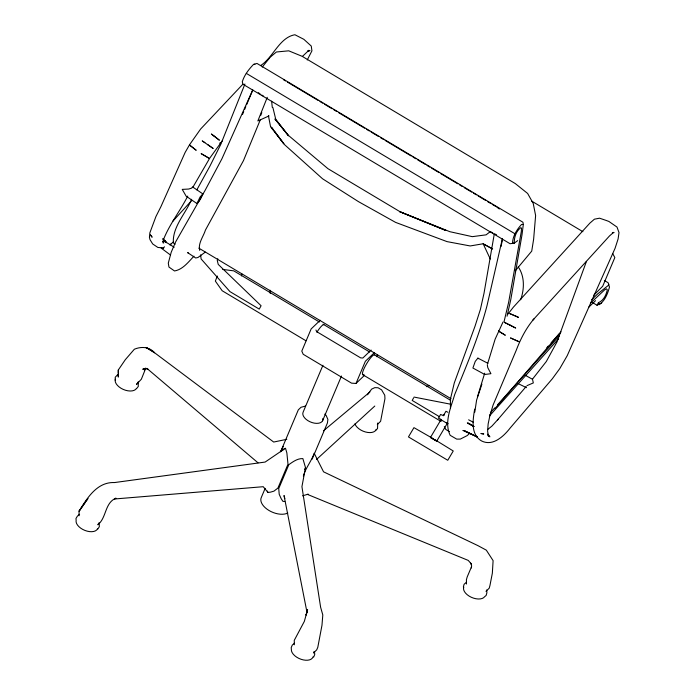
<?xml version="1.0" encoding="UTF-8"?>
<svg xmlns="http://www.w3.org/2000/svg" width="695" height="695" viewBox="0 0 695 695"><rect width="100%" height="100%" fill="white"/><g stroke="black" fill="none" stroke-linecap="round" stroke-linejoin="round"><path stroke-width="1.04" d="M79.056 515.76L79.056 511.216L87.944 498.506L86.171 501.043M286.809 439.31L273.691 442.046L153.491 351.931L146.124 347.474L154.585 352.782C149.408 346.709 141.302 346.345 134.37 349.211L125.291 359.715L118.306 369.983L118.263 377.081L118.28 374.596M115.222 380.139L115.24 377.237L118.411 373.875M118.289 372.876L118.306 369.983M474.781 412.152L476.596 400.12L481.896 384.144M517.671 240.626L514.283 243.146L510.06 243.719L243.007 84.269L242.286 81.81C244.284 75.147 248.74 69.413 253.501 64.444L256.994 63.445L522.935 222.235L523.318 224.485L522.006 234.814L510.799 299.493L507.055 316.225M163.143 243.007L163.568 238.663M471.349 567.963L471.592 565.608L470.654 563.141L471.401 564.027L468.248 560.413L307.372 494.371M241.521 275.924L241.782 273.787M474.676 409.138C472.878 419.711 470.437 434.531 481.548 440.934C492.885 446.668 503.727 436.295 510.234 427.938L552.282 378.836L559.822 368.532L567.216 355.692L615.058 248.341L618.081 239.019L619.01 232.573L616.995 227.057L608.881 221.444L606.092 220.411L599.559 218.195L594.433 219.177L589.864 223.138L513.397 307.155L507.897 314.157M494.249 234.189L484.015 293.264L480.401 309.388L475.024 326.216L454.295 382.928L450.412 399.139L450.43 407.739M284.741 501.486L282.908 501.347L281.206 498.741L279.208 494.301L278.738 488.55L288.816 464.694C292.89 461.758 297.642 458.335 302.864 458.596L305.505 467.605L301.934 486.665L320.621 607.248L322.801 614.953L321.976 625.248L317.789 647.349L316.694 649.868L313.497 652.97L314.123 651.528M501.104 246.404L502.502 238.993M502.329 238.993L487.021 305.635C479.037 336.198 466.632 365.362 454.704 394.543C451.012 407.331 443.905 422.291 450.16 435.313L456.702 439.11L460.325 439.092L467.205 435.591L469.481 433.489M520.659 299.762C524.404 289.094 524.855 276.428 518.183 266.802M463.365 586.91L464.112 584.243L466.336 582.375M217.787 258.722L217.274 260.495L218.23 264.395L261.085 305.748L259.244 309.11L229.941 291.613L201.09 258.914L200.673 254.848M477.439 396.854L484.71 373.154M487.56 363.885L495.144 339.151L502.989 322.063M504.04 321.742L508.662 302.229L521.311 231.574L521.502 228.142L520.772 227.647C516.003 231.357 514.126 237.299 514.283 243.146L512.493 243.146C512.806 236.091 516.811 229.541 521.537 224.476L523.318 224.485M586.441 261.407L556.999 341.914L546.313 361.504L532.474 379.175L533.326 382.919L526.966 385.656M244.935 84.017L220.645 144.664L209.89 166.183L196.841 189.865M260.347 119.679L243.485 160.588L205.442 230.071C203.4 236.639 197.849 243.285 199.717 250.4M163.247 240.192C169.302 224.424 180.144 211.072 187.754 196.077M145.498 368.889L141.363 379.201L136.524 384.378L138.044 382.502M260.651 115.561L261.815 112.668M267.28 97.326L257.836 120.973L269.035 115.909M242.486 114.536L243.728 111.574M244.562 109.593L245.804 106.63M246.638 104.658L252.459 90.828M265.151 488.376L261.398 497.272A15.968 9.07 22.9 0 0 269 510.486A15.968 9.07 22.9 0 0 287.765 513.023M280.606 451.793L298.32 409.85L301.031 407.27L305.539 406.071M322.932 365.257L303.168 412.048A10.642 6.046 22.9 0 0 312.02 422.56A10.642 6.046 22.9 0 0 322.888 418.425M322.558 420.822L341.48 376.021M304.662 469.594L305.505 467.605M303.368 476.11C305.574 467.857 311.595 461.098 314.14 453.192L323.549 471.818L477.969 545.653L486.326 550.162L493.103 560.63L492.347 573.193L489.949 585.511L489.211 588.178L485.97 591.341M312.142 459.152L327.406 423.012L327.892 419.424L326.103 415.375L324.826 414.081M320.23 320.256L311.152 328.926L301.795 351.097L303.211 354.285L351.557 383.154L356.005 383.458L365.362 361.287L374.44 352.617M376.76 356.717L377.576 354.789M471.61 566.538L467.179 576.989L466.432 579.656L466.441 584.035M313.627 657.131L314.722 654.603L314.505 651.754M252.789 89.811L221.905 158.825L205.32 189.97L175.461 242.234L171.187 252.337L168.294 263.118L168.954 267.062L174.523 270.972C182.828 269.538 188.415 261.963 193.957 256.186M280.754 451.403L283.282 446.39M217.335 276.019L215.346 281.093L222.191 290.762L305.956 340.776M413.586 397.922L412.205 400.442L439.674 416.844M191.62 199.283C185.921 213.313 172.186 226.97 173.385 242.972L175.166 244.171M592.349 302.455L597.005 305.235L598.43 302.699C603.686 300.44 606.127 295.088 607.326 289.824L606.414 288.816L604.641 289.841L590.68 302.985M367.525 394.786L371.599 389.139L374.796 387.645L378.089 387.767L381.59 389.852L384.761 395.229L384.952 398.661L380.608 421.3L377.324 424.523M192.663 187.633L209.673 158.251L222.582 140.433M200.238 199.595L202.853 193.905L192.576 186.912L191.525 188.18L188.649 189.049L182.229 189.388L186.173 196.216L196.963 203.548L199.769 200.403M447.424 423.081L436.729 441.151L432.942 439.005L430.466 437.468L441.16 419.398M443.297 415.784L445.964 411.258L447.823 412.265M97.908 528.991L99.35 526.619L99.072 522.736L97.839 524.768C106.7 517.74 104.528 502.998 115.952 498.159L114.579 498.984L263.223 486.7L267.949 492.425L270.268 492.199L273.943 491.148L277.922 488.064L287.999 464.208L286.861 452.923L285.489 448.223L265.125 462.062L114.527 482.556C97.057 481.774 87.057 498.15 79.056 511.216L84.981 502.737M164.411 246.76L163.412 248.35L162.152 248.35M307.242 59.979L311.933 50.839L311.256 46.052L303.837 39.311L294.906 34.75C279.364 37.469 273.187 57.459 260.773 65.452M598.43 302.699L599.159 304.679C605.006 300.822 607.743 293.559 609.498 287.026L608.759 285.054L597.796 293.794L591.732 299.632M145.42 368.324L144.291 369.914L145.646 368.22L142.736 369.262L144.76 368.567L147.957 369.193L146.862 368.341L258.01 462.818M262.224 67.085L270.277 57.129L276.393 51.995L288.729 50.822L302.134 56.312L515.299 183.584L527.635 193.462L533.239 203.47L535.619 215.554L533.638 239.158L531.727 251.121L515.299 270.807M136.524 388.653L138.296 386.455L138.192 381.79M526.158 386.542L497.411 420.093L498.15 419.241L491.93 426.078L487.916 429.336M494.883 408.625L561.021 331.889M546.843 347.665L548.268 346.058M551.118 342.852L559.666 333.226M559.527 335.563L497.62 404.698M558.684 338.708L489.879 415.488M490.401 412.743L494.736 407.922M172.655 221.436L191.62 200.603M242.92 84.156L200.603 129.061L189.622 144.647L185.139 152.431L160.91 206.667L155.941 216.527L149.868 232.799L149.425 237.334L150.024 239.662L152.691 243.962L157.895 247.463L163.603 247.924M302.421 56.425L308.901 50.283L307.703 51.248L309.97 50.605L308.345 50.787M593.747 295.201L602.695 286.244L614.832 257.576L612.66 253.475M588.578 307.364L595.545 300.666M371.147 350.072L362.833 358.021L360.618 357.864L316.659 331.619L315.956 330.029M356.005 383.458L364.319 375.509M375.439 430.57L377.541 428.554L377.715 423.038M316.555 459.438L374.796 406.045M282.092 450.647L284.168 448.761M205.286 252.12L197.962 257.506L195.677 257.993L187.615 252.615L188.562 253.162M202.853 193.905L200.047 197.05L196.963 203.548M613.624 232.356L609.532 235.909L533.056 319.926L533.847 319.022C526.106 328.196 520.529 338.986 516.298 350.158L493.103 405.003L489.801 415.862L490.071 414.785L488.151 423.907L487.612 431.169L488.472 436.286L487.673 434.149L489.862 436.851L488.246 435.018M173.316 241.99L169.884 244.927L170.935 244.032M487.864 363.294L477.908 358.134L475.258 361.374L472.904 368.02L484.762 374.492L490.913 373.693L487.794 367.664L487.299 364.779M323.496 430.787L369.862 392.032M79.578 514.317L77.432 516.107L75.99 518.47L76.129 520.416A11.537 6.55 22.9 0 0 84.929 530.433A11.537 6.55 22.9 0 0 97.552 528.791M294.489 643.231L292.308 645.056L291.214 647.584L291.353 649.486A11.537 6.55 22.9 0 0 301.074 659.294A11.537 6.55 22.9 0 0 313.028 656.853M489.992 231.843L486.109 234.84L472.296 236.656L449.891 231.704L399.651 211.671L445.86 230.479L400.094 211.758L327.953 168.685L288.017 135.056L274.933 118.923L288.555 135.794L275.75 119.314L272.892 107.534M220.02 143.109L220.662 142.657L220.011 143.066M597.005 305.235L601.722 302.907M426.356 386.672L429.31 385.386M302.534 495.865L308.198 494.119M253.501 64.444L254.917 64.227M444.47 414.976L442.42 415.262L440.621 414.429L438.406 418.164L447.641 423.715M612.356 232.782L614.085 232.564M222.73 269.434L233.746 270.85L319.37 321.976M414.046 397.08L451.116 404.299M462.827 430.44L477.491 436.929M430.466 437.468L433.611 439.231M477.5 436.877L463.895 430.466L477.378 437.216M517.984 383.527L526.462 387.671M490.922 231.921L492.798 232.894M494.675 233.876L496.551 234.849M468.63 419.806L473.321 422.247M473.894 426.504L467.353 422.925L473.842 426.487M524.977 375.118L532.448 379.253M468.352 423.099L473.886 426.27M433.471 438.84L413.942 427.642L408.452 436.92L447.762 460.272L453.253 450.986L434.349 439.362M531.727 201.133L582.897 231.687M283.664 79.838L285.523 80.95M287.382 82.062L318.102 100.401M319.961 101.513L322.758 103.181M324.617 104.293L332.062 108.733M333.93 109.845L336.719 111.513M338.578 112.625L364.64 128.184M366.508 129.296L369.297 130.964M371.156 132.076L378.61 136.524M380.469 137.636L383.258 139.304M385.126 140.416L411.188 155.975M413.047 157.087L415.836 158.755M417.704 159.867L425.149 164.315M427.008 165.427L429.805 167.095M431.665 168.207L439.11 172.647M440.969 173.759L457.727 183.767M459.586 184.879L462.384 186.547M464.243 187.659L471.688 192.098M473.547 193.21L476.344 194.878M478.203 195.99L485.649 200.438M487.516 201.55L490.305 203.218M492.164 204.33L495.891 206.554M604.355 280.476L608.082 282.7L608.959 284.724M246.308 73.375L515.012 233.807M198.848 248.15L451.029 398.721M323.097 324.2L369.627 351.983M374.284 354.763L450.603 400.329M446.355 422.673L448.11 423.724M362.729 374.674L440.908 421.352M449.474 431.665L445.816 429.475L444.279 426.617M434.253 439.614L436.729 441.151M164.142 241L174.184 247.246M164.924 241.495L166.487 242.486M204.895 142.649L202.21 140.885L213.191 148.478L207.397 144.404M258.288 92.661L260.069 93.868M261.85 95.076L263.631 96.284M161.162 248.08L170.501 255.03M496.821 207.11L499.34 209.004M477.908 358.134L478.386 358.698M273.257 129.644L271.389 127.15L284.377 144.508L322.541 178.771L358.481 201.646L395.585 222.383L447.024 241.617L470.194 245.952L482.921 243.806L492.642 248.958L483.147 243.745L490.296 259.079M274.499 131.303L283.838 143.769L270.564 126.759L268.435 115.744M162.821 241.53L163.794 242.85L162.943 241.408M440.196 418.998L441.221 420.901M267.366 491.104L267.949 492.425M284.846 498.628L284.02 495.518L306.973 612.199L306.026 615.118L307.607 609.637L304.341 621.382L294.28 640.321L294.28 644.786M271.623 101.183L272.284 107.369M486.674 589.977L486.891 592.766L486.144 595.433L484.658 596.684A11.537 6.55 22.9 0 1 471.271 597.257A11.537 6.55 22.9 0 1 463.791 587.049M270.007 290.197L270.225 293.412M136.402 388.54A11.537 6.55 22.9 0 1 123.197 389.391A11.537 6.55 22.9 0 1 115.37 379.218M376.038 429.84A11.537 6.55 22.9 0 1 365.335 431.942A11.537 6.55 22.9 0 1 354.928 423.881M316.903 332.193A11.537 2.267 -59.2 0 1 323.931 324.678M364.015 374.301A11.537 2.267 -59.2 0 1 365.405 365.865A11.537 2.267 -59.2 0 1 374.475 354.858M483.668 433.967L481.07 433.532L483.668 433.967M518.844 341.653L510.634 337.987L518.844 341.653M208.917 158.156L201.246 153.673L208.917 158.156M515.838 316.173L509.765 313.575L518.47 317.346L515.838 316.173M510.217 325.208L504.335 322.306L515.69 328.049L510.217 325.208M505.169 335.138L498.532 331.072L505.169 335.138M152.014 237.056L150.476 235.023L152.014 237.056M196.051 150.155L189.631 145.09L196.051 150.155M213.808 135.846L211.376 133.996L219.385 140.199L213.808 135.846M165.097 240.783L162.734 238.75L166.452 242.685L165.097 240.783"/></g></svg>
